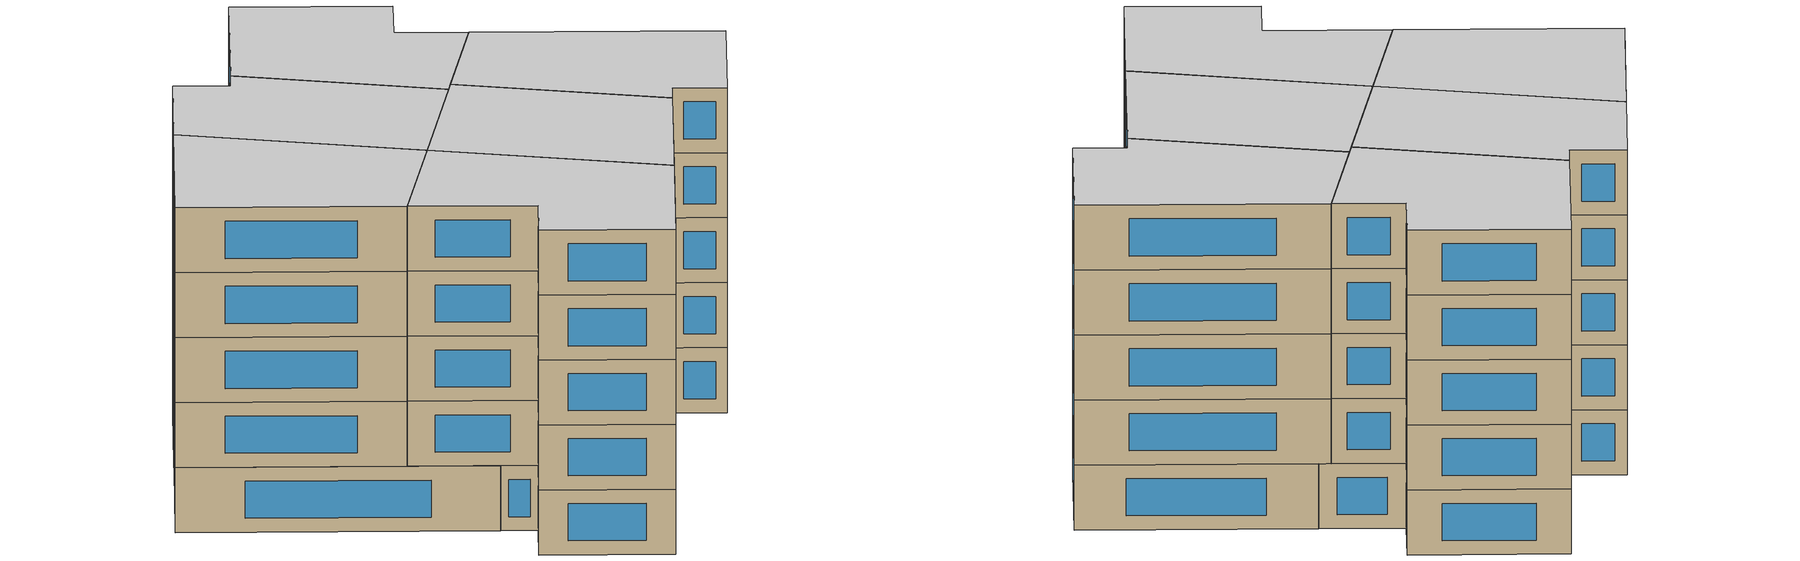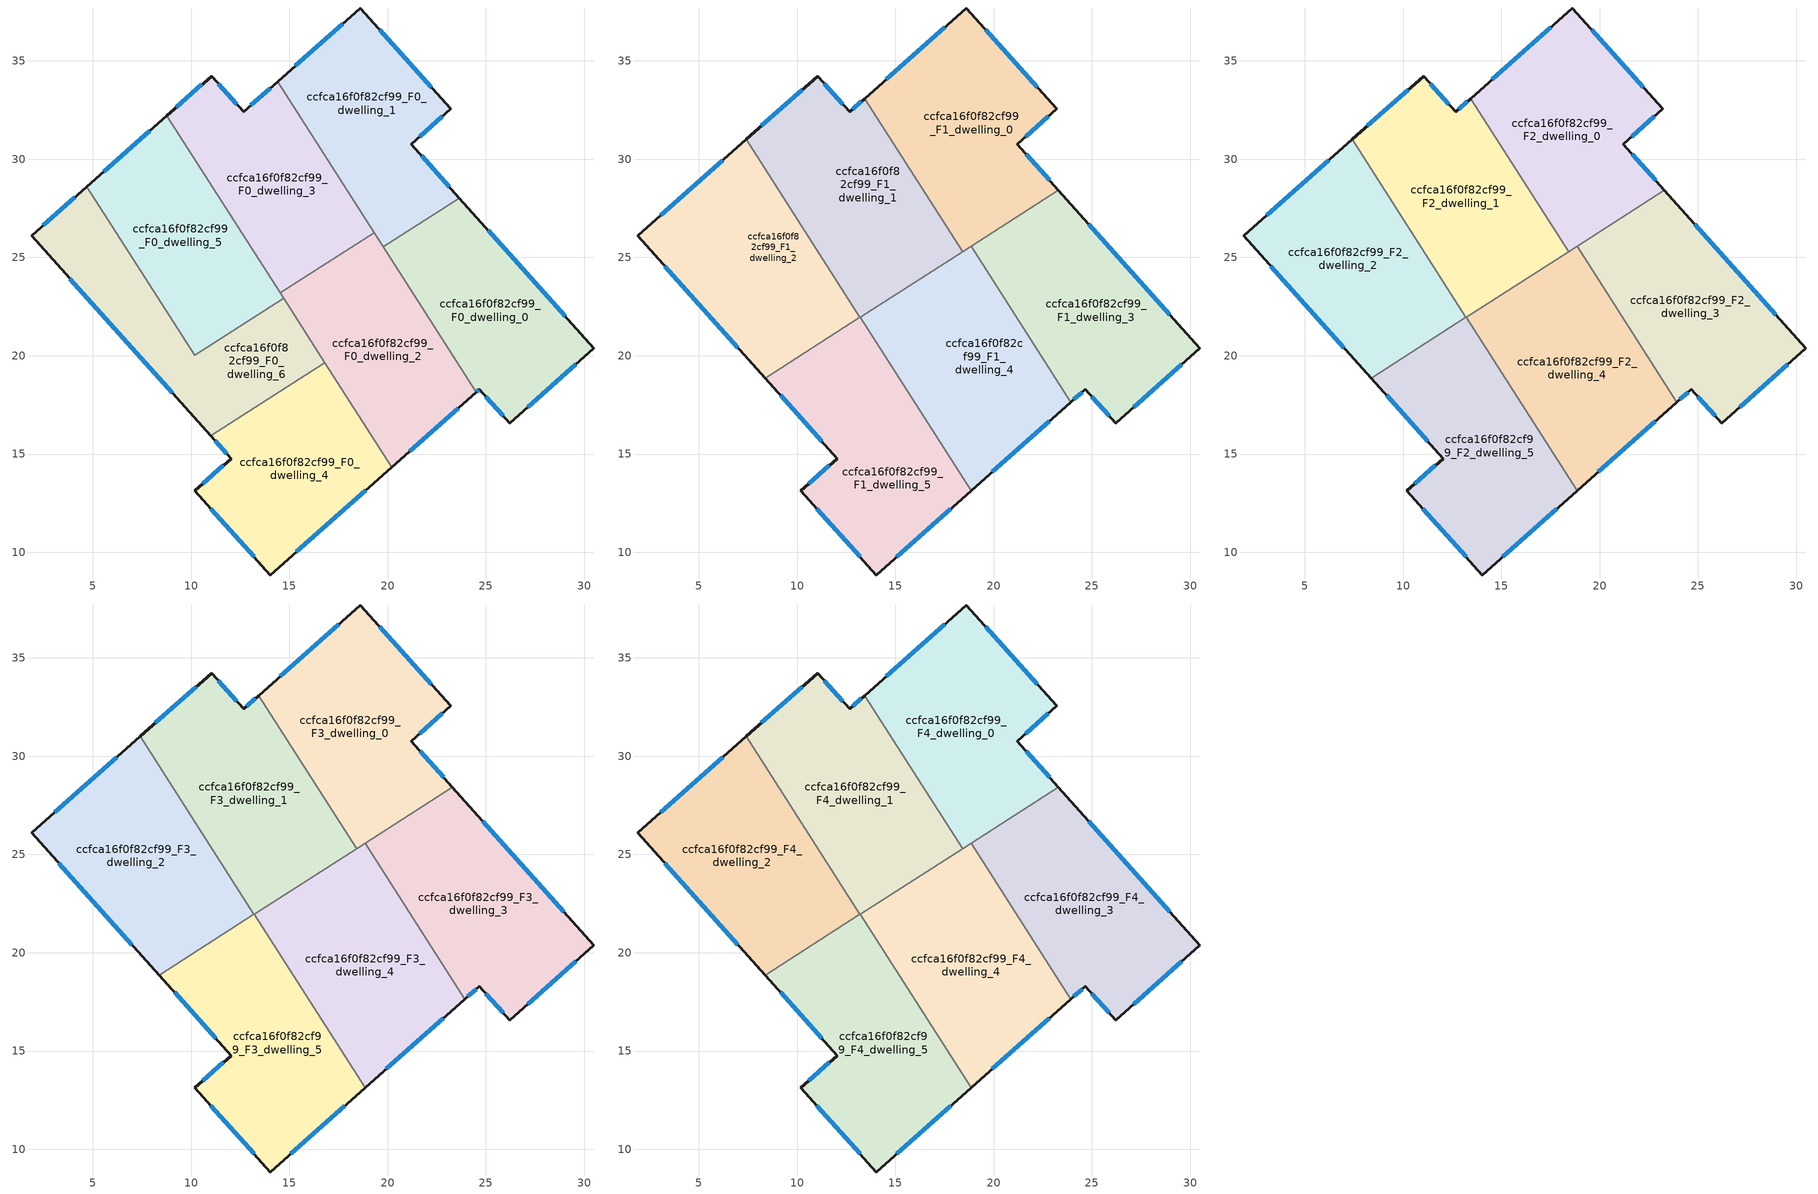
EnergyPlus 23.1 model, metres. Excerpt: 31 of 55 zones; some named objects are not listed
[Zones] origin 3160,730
ccfca16f0f82cf99_F0_dwelling_0
 floor ground (EU_floor_Construction): 23.65,28.02 30.49,20.38 26.21,16.57 24.66,18.29 24.5,18.15 19.77,25.54 z0
 wall outside (EU_wall_Construction): 24.5,18.15 24.66,18.29 26.21,16.57 30.49,20.38 23.65,28.02 z0:3
 wall to ccfca16f0f82cf99_F0_dwelling_1 (EU_wall_Construction): 23.65,28.02 19.77,25.54 z0:3
 wall to ccfca16f0f82cf99_F0_dwelling_2 (EU_wall_Construction): 19.77,25.54 24.5,18.15 z0:3
 window (EU_Window_Construction): 24.99,17.92 25.88,16.94 / 24.53,18.18 24.63,18.26 / 29.03,22.01 25.12,26.38 / 27.13,17.38 29.58,19.56 z0.64:2.36
ccfca16f0f82cf99_F0_dwelling_1
 floor ground (EU_floor_Construction): 18.61,37.69 23.21,32.57 21.2,30.76 23.65,28.02 19.77,25.54 14.39,33.94 z0
 wall outside (EU_wall_Construction): 23.65,28.02 21.2,30.76 23.21,32.57 18.61,37.69 14.39,33.94 z0:3
 wall to ccfca16f0f82cf99_F0_dwelling_3 (EU_wall_Construction): 14.39,33.94 19.31,26.26 z0:3
 wall to ccfca16f0f82cf99_F0_dwelling_2 (EU_wall_Construction): 19.31,26.26 19.77,25.54 z0:3
 window (EU_Window_Construction): 17.7,36.89 15.3,34.75 / 22.22,33.66 19.59,36.59 / 21.63,31.15 22.78,32.18 / 23.13,28.61 21.72,30.18 z0.64:2.36
ccfca16f0f82cf99_F0_dwelling_2
 floor ground (EU_floor_Construction): 19.31,26.26 24.5,18.15 20.2,14.34 14.53,23.2 z0
 wall outside (EU_wall_Construction): 20.2,14.34 24.5,18.15 z0:3
 wall to ccfca16f0f82cf99_F0_dwelling_3 (EU_wall_Construction): 19.31,26.26 14.53,23.2 z0:3
 wall to ccfca16f0f82cf99_F0_dwelling_4 (EU_wall_Construction): 16.8,19.65 20.2,14.34 z0:3
 wall to ccfca16f0f82cf99_F0_dwelling_6 (EU_wall_Construction): 14.71,22.92 16.8,19.65 z0:3
 wall to ccfca16f0f82cf99_F0_dwelling_5 (EU_wall_Construction): 14.53,23.2 14.71,22.92 z0:3
 window (EU_Window_Construction): 21.12,15.15 23.58,17.33 z0.64:2.36
 ceiling adiabatic (EU_roof_Construction): 24.5,18.15 19.31,26.26 19.49,25.98 14.71,22.92 20.2,14.34 z3
ccfca16f0f82cf99_F0_dwelling_3
 floor ground (EU_floor_Construction): 14.39,33.94 19.31,26.26 14.53,23.2 8.76,32.22 11.04,34.23 12.66,32.41 z0
 wall outside (EU_wall_Construction): 14.39,33.94 12.66,32.41 11.04,34.23 8.76,32.22 z0:3
 wall to ccfca16f0f82cf99_F0_dwelling_5 (EU_wall_Construction): 8.76,32.22 14.53,23.2 z0:3
 window (EU_Window_Construction): 10.55,33.8 9.25,32.65 / 12.32,32.8 11.39,33.84 / 14.02,33.61 13.03,32.73 z0.64:2.36
ccfca16f0f82cf99_F0_dwelling_4
 floor ground (EU_floor_Construction): 16.8,19.65 20.2,14.34 14.02,8.84 10.19,13.13 12.04,14.77 11,15.93 z0
 wall outside (EU_wall_Construction): 11,15.93 12.04,14.77 10.19,13.13 14.02,8.84 20.2,14.34 z0:3
 wall to ccfca16f0f82cf99_F0_dwelling_6 (EU_wall_Construction): 16.8,19.65 11,15.93 z0:3
 window (EU_Window_Construction): 15.35,10.02 18.88,13.16 / 11.01,12.21 13.2,9.76 / 11.64,14.42 10.58,13.48 / 11.22,15.68 11.82,15.02 z0.64:2.36
ccfca16f0f82cf99_F0_dwelling_5
 floor ground (EU_floor_Construction): 8.76,32.22 14.71,22.92 10.18,20.02 4.69,28.6 z0
 wall outside (EU_wall_Construction): 8.76,32.22 4.69,28.6 z0:3
 wall to ccfca16f0f82cf99_F0_dwelling_6 (EU_wall_Construction): 4.69,28.6 10.18,20.02 14.71,22.92 z0:3
 window (EU_Window_Construction): 7.89,31.44 5.56,29.37 z0.64:2.36
ccfca16f0f82cf99_F0_dwelling_6
 floor ground (EU_floor_Construction): 14.71,22.92 16.8,19.65 11,15.93 1.88,26.11 4.69,28.6 10.18,20.02 z0
 wall outside (EU_wall_Construction): 4.69,28.6 1.88,26.11 11,15.93 z0:3
 window (EU_Window_Construction): 3.83,23.93 9.04,18.11 / 4.08,28.07 2.48,26.64 z0.64:2.36
ccfca16f0f82cf99_F1_dwelling_0
 floor to ccfca16f0f82cf99_F0_dwelling_1 (EU_floor_Construction): 18.61,37.69 23.21,32.57 21.2,30.76 23.3,28.42 19.49,25.98 14.39,33.94 z3
 floor to ccfca16f0f82cf99_F0_dwelling_3 (EU_floor_Construction): 14.39,33.94 19.31,26.26 18.24,25.57 13.43,33.09 z3
 floor to ccfca16f0f82cf99_F0_dwelling_2 (EU_floor_Construction): 19.31,26.26 19.49,25.98 18.41,25.29 18.24,25.57 z3
 wall outside (EU_wall_Construction): 23.3,28.42 21.2,30.76 23.21,32.57 18.61,37.69 13.43,33.09 z3:6
 wall to ccfca16f0f82cf99_F1_dwelling_1 (EU_wall_Construction): 13.43,33.09 18.41,25.29 z3:6
 wall to ccfca16f0f82cf99_F1_dwelling_3 (EU_wall_Construction): 18.85,25.57 23.3,28.42 z3:6
 wall to ccfca16f0f82cf99_F1_dwelling_4 (EU_wall_Construction): 18.41,25.29 18.85,25.57 z3:6
 window (EU_Window_Construction): 22.85,28.92 21.65,30.26 / 17.5,36.71 14.54,34.07 / 22.22,33.66 19.59,36.59 / 21.63,31.15 22.78,32.18 z3.64:5.36
ccfca16f0f82cf99_F1_dwelling_1
 floor to ccfca16f0f82cf99_F0_dwelling_3 (EU_floor_Construction): 13.43,33.09 18.24,25.57 14.53,23.2 8.76,32.22 11.04,34.23 12.66,32.41 z3
 floor to ccfca16f0f82cf99_F0_dwelling_5 (EU_floor_Construction): 8.76,32.22 14.71,22.92 13.19,21.95 7.4,31.01 z3
 floor to ccfca16f0f82cf99_F0_dwelling_2 (EU_floor_Construction): 18.24,25.57 18.41,25.29 14.71,22.92 14.53,23.2 z3
 wall outside (EU_wall_Construction): 13.43,33.09 12.66,32.41 11.04,34.23 7.4,31.01 z3:6
 wall to ccfca16f0f82cf99_F1_dwelling_2 (EU_wall_Construction): 7.4,31.01 13.19,21.95 z3:6
 wall to ccfca16f0f82cf99_F1_dwelling_4 (EU_wall_Construction): 13.2,21.96 18.41,25.29 z3:6
 window (EU_Window_Construction): 10.26,33.54 8.18,31.7 / 12.32,32.8 11.39,33.84 / 13.27,32.94 12.83,32.55 z3.64:5.36
ccfca16f0f82cf99_F1_dwelling_2
 floor to ccfca16f0f82cf99_F0_dwelling_5 (EU_floor_Construction): 7.4,31.01 13.19,21.95 10.17,20.02 4.69,28.6 z3
 floor to ccfca16f0f82cf99_F0_dwelling_6 (EU_floor_Construction): 4.69,28.6 10.17,20.02 8.37,18.87 1.88,26.11 z3
 wall outside (EU_wall_Construction): 7.4,31.01 1.88,26.11 8.37,18.87 z3:6
 wall to ccfca16f0f82cf99_F1_dwelling_5 (EU_wall_Construction): 8.37,18.87 13.19,21.95 z3:6
 window (EU_Window_Construction): 3.27,24.56 6.98,20.42 / 6.22,29.96 3.06,27.16 z3.64:5.36
ccfca16f0f82cf99_F1_dwelling_3
 floor to ccfca16f0f82cf99_F0_dwelling_0 (EU_floor_Construction): 23.65,28.02 30.49,20.38 26.21,16.57 24.66,18.29 24.5,18.15 19.77,25.54 z3
 floor to ccfca16f0f82cf99_F0_dwelling_1 (EU_floor_Construction): 23.3,28.42 23.65,28.02 19.77,25.54 19.49,25.98 z3
 floor adiabatic (EU_floor_Construction): 19.49,25.98 24.5,18.15 23.92,17.64 18.85,25.57 z3
 wall outside (EU_wall_Construction): 23.92,17.64 24.66,18.29 26.21,16.57 30.49,20.38 23.3,28.42 z3:6
 wall to ccfca16f0f82cf99_F1_dwelling_4 (EU_wall_Construction): 18.85,25.57 23.92,17.64 z3:6
 window (EU_Window_Construction): 28.95,22.1 24.84,26.7 / 27.13,17.38 29.58,19.56 / 24.99,17.92 25.88,16.94 / 24.08,17.78 24.5,18.15 z3.64:5.36
ccfca16f0f82cf99_F1_dwelling_4
 floor adiabatic (EU_floor_Construction): 18.85,25.57 23.92,17.64 20.2,14.34 14.71,22.92 z3
 floor to ccfca16f0f82cf99_F0_dwelling_4 (EU_floor_Construction): 16.8,19.65 20.2,14.34 18.85,13.13 15.3,18.68 z3
 floor to ccfca16f0f82cf99_F0_dwelling_6 (EU_floor_Construction): 14.71,22.92 16.8,19.65 15.3,18.68 13.2,21.95 z3
 wall outside (EU_wall_Construction): 18.85,13.13 23.92,17.64 z3:6
 wall to ccfca16f0f82cf99_F1_dwelling_5 (EU_wall_Construction): 13.2,21.96 18.85,13.13 z3:6
 window (EU_Window_Construction): 19.94,14.1 22.84,16.67 z3.64:5.36
ccfca16f0f82cf99_F1_dwelling_5
 floor to ccfca16f0f82cf99_F0_dwelling_4 (EU_floor_Construction): 15.3,18.68 18.85,13.13 14.02,8.84 10.19,13.13 12.04,14.77 11,15.93 z3
 floor to ccfca16f0f82cf99_F0_dwelling_6 (EU_floor_Construction): 13.2,21.95 15.3,18.68 11,15.93 8.37,18.87 z3
 wall outside (EU_wall_Construction): 8.37,18.87 12.04,14.77 10.19,13.13 14.02,8.84 18.85,13.13 z3:6
 window (EU_Window_Construction): 9.16,17.99 11.25,15.65 / 15.06,9.76 17.82,12.21 / 11.01,12.21 13.2,9.76 / 11.64,14.42 10.58,13.48 z3.64:5.36
ccfca16f0f82cf99_F2_dwelling_0
 floor to ccfca16f0f82cf99_F1_dwelling_0 (EU_floor_Construction): 18.61,37.69 23.21,32.57 21.2,30.76 23.3,28.42 18.41,25.29 13.43,33.09 z6
 wall outside (EU_wall_Construction): 23.3,28.42 21.2,30.76 23.21,32.57 18.61,37.69 13.43,33.09 z6:9
 wall to ccfca16f0f82cf99_F2_dwelling_1 (EU_wall_Construction): 13.43,33.09 18.41,25.29 z6:9
 wall to ccfca16f0f82cf99_F2_dwelling_3 (EU_wall_Construction): 18.85,25.57 23.3,28.42 z6:9
 wall to ccfca16f0f82cf99_F2_dwelling_4 (EU_wall_Construction): 18.41,25.29 18.85,25.57 z6:9
 window (EU_Window_Construction): 22.85,28.92 21.65,30.26 / 17.5,36.71 14.54,34.07 / 22.22,33.66 19.59,36.59 / 21.63,31.15 22.78,32.18 z6.64:8.36
ccfca16f0f82cf99_F2_dwelling_1
 floor to ccfca16f0f82cf99_F1_dwelling_1 (EU_floor_Construction): 13.43,33.09 18.41,25.29 13.19,21.95 7.4,31.01 11.04,34.23 12.66,32.41 z6
 wall outside (EU_wall_Construction): 13.43,33.09 12.66,32.41 11.04,34.23 7.4,31.01 z6:9
 wall to ccfca16f0f82cf99_F2_dwelling_2 (EU_wall_Construction): 7.4,31.01 13.19,21.95 z6:9
 wall to ccfca16f0f82cf99_F2_dwelling_4 (EU_wall_Construction): 13.2,21.96 18.41,25.29 z6:9
 window (EU_Window_Construction): 10.26,33.54 8.18,31.7 / 12.32,32.8 11.39,33.84 / 13.27,32.94 12.83,32.55 z6.64:8.36
ccfca16f0f82cf99_F2_dwelling_2
 floor to ccfca16f0f82cf99_F1_dwelling_2 (EU_floor_Construction): 7.4,31.01 13.19,21.95 8.37,18.87 1.88,26.11 z6
 wall outside (EU_wall_Construction): 7.4,31.01 1.88,26.11 8.37,18.87 z6:9
 wall to ccfca16f0f82cf99_F2_dwelling_5 (EU_wall_Construction): 8.37,18.87 13.19,21.95 z6:9
 window (EU_Window_Construction): 3.27,24.56 6.98,20.42 / 6.22,29.96 3.06,27.16 z6.64:8.36
ccfca16f0f82cf99_F2_dwelling_3
 floor to ccfca16f0f82cf99_F1_dwelling_3 (EU_floor_Construction): 23.3,28.42 30.49,20.38 26.21,16.57 24.66,18.29 23.92,17.64 18.85,25.57 z6
 wall outside (EU_wall_Construction): 23.92,17.64 24.66,18.29 26.21,16.57 30.49,20.38 23.3,28.42 z6:9
 wall to ccfca16f0f82cf99_F2_dwelling_4 (EU_wall_Construction): 18.85,25.57 23.92,17.64 z6:9
 window (EU_Window_Construction): 28.95,22.1 24.84,26.7 / 27.13,17.38 29.58,19.56 / 24.99,17.92 25.88,16.94 / 24.08,17.78 24.5,18.15 z6.64:8.36
ccfca16f0f82cf99_F2_dwelling_4
 floor to ccfca16f0f82cf99_F1_dwelling_4 (EU_floor_Construction): 18.85,25.57 23.92,17.64 18.85,13.13 13.2,21.96 z6
 wall outside (EU_wall_Construction): 18.85,13.13 23.92,17.64 z6:9
 wall to ccfca16f0f82cf99_F2_dwelling_5 (EU_wall_Construction): 13.2,21.96 18.85,13.13 z6:9
 window (EU_Window_Construction): 19.94,14.1 22.84,16.67 z6.64:8.36
ccfca16f0f82cf99_F2_dwelling_5
 floor to ccfca16f0f82cf99_F1_dwelling_5 (EU_floor_Construction): 13.2,21.96 18.85,13.13 14.02,8.84 10.19,13.13 12.04,14.77 8.37,18.87 z6
 wall outside (EU_wall_Construction): 8.37,18.87 12.04,14.77 10.19,13.13 14.02,8.84 18.85,13.13 z6:9
 window (EU_Window_Construction): 9.16,17.99 11.25,15.65 / 15.06,9.76 17.82,12.21 / 11.01,12.21 13.2,9.76 / 11.64,14.42 10.58,13.48 z6.64:8.36
ccfca16f0f82cf99_F3_dwelling_0
 floor to ccfca16f0f82cf99_F2_dwelling_0 (EU_floor_Construction): 18.61,37.69 23.21,32.57 21.2,30.76 23.3,28.42 18.41,25.29 13.43,33.09 z9
 wall outside (EU_wall_Construction): 23.3,28.42 21.2,30.76 23.21,32.57 18.61,37.69 13.43,33.09 z9:12
 wall to ccfca16f0f82cf99_F3_dwelling_1 (EU_wall_Construction): 13.43,33.09 18.41,25.29 z9:12
 wall to ccfca16f0f82cf99_F3_dwelling_3 (EU_wall_Construction): 18.85,25.57 23.3,28.42 z9:12
 wall to ccfca16f0f82cf99_F3_dwelling_4 (EU_wall_Construction): 18.41,25.29 18.85,25.57 z9:12
 window (EU_Window_Construction): 22.85,28.92 21.65,30.26 / 17.5,36.71 14.54,34.07 / 22.22,33.66 19.59,36.59 / 21.63,31.15 22.78,32.18 z9.64:11.36
ccfca16f0f82cf99_F3_dwelling_1
 floor to ccfca16f0f82cf99_F2_dwelling_1 (EU_floor_Construction): 13.43,33.09 18.41,25.29 13.19,21.95 7.4,31.01 11.04,34.23 12.66,32.41 z9
 wall outside (EU_wall_Construction): 13.43,33.09 12.66,32.41 11.04,34.23 7.4,31.01 z9:12
 wall to ccfca16f0f82cf99_F3_dwelling_2 (EU_wall_Construction): 7.4,31.01 13.19,21.95 z9:12
 wall to ccfca16f0f82cf99_F3_dwelling_4 (EU_wall_Construction): 13.2,21.96 18.41,25.29 z9:12
 window (EU_Window_Construction): 10.26,33.54 8.18,31.7 / 12.32,32.8 11.39,33.84 / 13.27,32.94 12.83,32.55 z9.64:11.36
ccfca16f0f82cf99_F3_dwelling_2
 floor to ccfca16f0f82cf99_F2_dwelling_2 (EU_floor_Construction): 7.4,31.01 13.19,21.95 8.37,18.87 1.88,26.11 z9
 wall outside (EU_wall_Construction): 7.4,31.01 1.88,26.11 8.37,18.87 z9:12
 wall to ccfca16f0f82cf99_F3_dwelling_5 (EU_wall_Construction): 8.37,18.87 13.19,21.95 z9:12
 window (EU_Window_Construction): 3.27,24.56 6.98,20.42 / 6.22,29.96 3.06,27.16 z9.64:11.36
ccfca16f0f82cf99_F3_dwelling_3
 floor to ccfca16f0f82cf99_F2_dwelling_3 (EU_floor_Construction): 23.3,28.42 30.49,20.38 26.21,16.57 24.66,18.29 23.92,17.64 18.85,25.57 z9
 wall outside (EU_wall_Construction): 23.92,17.64 24.66,18.29 26.21,16.57 30.49,20.38 23.3,28.42 z9:12
 wall to ccfca16f0f82cf99_F3_dwelling_4 (EU_wall_Construction): 18.85,25.57 23.92,17.64 z9:12
 window (EU_Window_Construction): 28.95,22.1 24.84,26.7 / 27.13,17.38 29.58,19.56 / 24.99,17.92 25.88,16.94 / 24.08,17.78 24.5,18.15 z9.64:11.36
ccfca16f0f82cf99_F3_dwelling_4
 floor to ccfca16f0f82cf99_F2_dwelling_4 (EU_floor_Construction): 18.85,25.57 23.92,17.64 18.85,13.13 13.2,21.96 z9
 wall outside (EU_wall_Construction): 18.85,13.13 23.92,17.64 z9:12
 wall to ccfca16f0f82cf99_F3_dwelling_5 (EU_wall_Construction): 13.2,21.96 18.85,13.13 z9:12
 window (EU_Window_Construction): 19.94,14.1 22.84,16.67 z9.64:11.36
ccfca16f0f82cf99_F3_dwelling_5
 floor to ccfca16f0f82cf99_F2_dwelling_5 (EU_floor_Construction): 13.2,21.96 18.85,13.13 14.02,8.84 10.19,13.13 12.04,14.77 8.37,18.87 z9
 wall outside (EU_wall_Construction): 8.37,18.87 12.04,14.77 10.19,13.13 14.02,8.84 18.85,13.13 z9:12
 window (EU_Window_Construction): 9.16,17.99 11.25,15.65 / 15.06,9.76 17.82,12.21 / 11.01,12.21 13.2,9.76 / 11.64,14.42 10.58,13.48 z9.64:11.36
ccfca16f0f82cf99_F4_dwelling_0
 floor to ccfca16f0f82cf99_F3_dwelling_0 (EU_floor_Construction): 18.61,37.69 23.21,32.57 21.2,30.76 23.3,28.42 18.41,25.29 13.43,33.09 z12
 wall outside (EU_wall_Construction): 23.3,28.42 21.2,30.76 23.21,32.57 18.61,37.69 13.43,33.09 z12:15
 wall to ccfca16f0f82cf99_F4_dwelling_1 (EU_wall_Construction): 13.43,33.09 18.41,25.29 z12:15
 wall to ccfca16f0f82cf99_F4_dwelling_3 (EU_wall_Construction): 18.85,25.57 23.3,28.42 z12:15
 wall to ccfca16f0f82cf99_F4_dwelling_4 (EU_wall_Construction): 18.41,25.29 18.85,25.57 z12:15
 window (EU_Window_Construction): 22.85,28.92 21.65,30.26 / 17.5,36.71 14.54,34.07 / 22.22,33.66 19.59,36.59 / 21.63,31.15 22.78,32.18 z12.64:14.36
 ceiling to ccfca16f0f82cf99_F5_dwelling_0 (EU_floor_Construction): 23.3,28.42 21.2,30.76 23.21,32.57 18.61,37.69 13.43,33.09 18.41,25.29 z15
ccfca16f0f82cf99_F4_dwelling_1
 floor to ccfca16f0f82cf99_F3_dwelling_1 (EU_floor_Construction): 13.43,33.09 18.41,25.29 13.19,21.95 7.4,31.01 11.04,34.23 12.66,32.41 z12
 wall outside (EU_wall_Construction): 13.43,33.09 12.66,32.41 11.04,34.23 7.4,31.01 z12:15
 wall to ccfca16f0f82cf99_F4_dwelling_2 (EU_wall_Construction): 7.4,31.01 13.19,21.95 z12:15
 wall to ccfca16f0f82cf99_F4_dwelling_4 (EU_wall_Construction): 13.2,21.96 18.41,25.29 z12:15
 window (EU_Window_Construction): 10.26,33.54 8.18,31.7 / 12.32,32.8 11.39,33.84 / 13.27,32.94 12.83,32.55 z12.64:14.36
 ceiling to ccfca16f0f82cf99_F5_dwelling_1 (EU_floor_Construction): 18.41,25.29 13.43,33.09 12.66,32.41 11.04,34.23 7.4,31.01 13.19,21.95 z15
ccfca16f0f82cf99_F4_dwelling_2
 floor to ccfca16f0f82cf99_F3_dwelling_2 (EU_floor_Construction): 7.4,31.01 13.19,21.95 8.37,18.87 1.88,26.11 z12
 wall outside (EU_wall_Construction): 7.4,31.01 1.88,26.11 8.37,18.87 z12:15
 wall to ccfca16f0f82cf99_F4_dwelling_5 (EU_wall_Construction): 8.37,18.87 13.19,21.95 z12:15
 window (EU_Window_Construction): 3.27,24.56 6.98,20.42 / 6.22,29.96 3.06,27.16 z12.64:14.36
 ceiling to ccfca16f0f82cf99_F5_dwelling_2 (EU_floor_Construction): 13.19,21.95 7.4,31.01 1.88,26.11 8.37,18.87 z15
ccfca16f0f82cf99_F4_dwelling_3
 floor to ccfca16f0f82cf99_F3_dwelling_3 (EU_floor_Construction): 23.3,28.42 30.49,20.38 26.21,16.57 24.66,18.29 23.92,17.64 18.85,25.57 z12
 wall outside (EU_wall_Construction): 23.92,17.64 24.66,18.29 26.21,16.57 30.49,20.38 23.3,28.42 z12:15
 wall to ccfca16f0f82cf99_F4_dwelling_4 (EU_wall_Construction): 18.85,25.57 23.92,17.64 z12:15
 window (EU_Window_Construction): 28.95,22.1 24.84,26.7 / 27.13,17.38 29.58,19.56 / 24.99,17.92 25.88,16.94 / 24.08,17.78 24.5,18.15 z12.64:14.36
 ceiling to ccfca16f0f82cf99_F5_dwelling_3 (EU_floor_Construction): 30.49,20.38 23.3,28.42 18.85,25.57 23.92,17.64 24.66,18.29 26.21,16.57 z15
ccfca16f0f82cf99_F4_dwelling_4
 floor to ccfca16f0f82cf99_F3_dwelling_4 (EU_floor_Construction): 18.85,25.57 23.92,17.64 18.85,13.13 13.2,21.96 z12
 wall outside (EU_wall_Construction): 18.85,13.13 23.92,17.64 z12:15
 wall to ccfca16f0f82cf99_F4_dwelling_5 (EU_wall_Construction): 13.2,21.96 18.85,13.13 z12:15
 window (EU_Window_Construction): 19.94,14.1 22.84,16.67 z12.64:14.36
 ceiling to ccfca16f0f82cf99_F5_dwelling_4 (EU_floor_Construction): 23.92,17.64 18.85,25.57 13.2,21.96 18.85,13.13 z15
ccfca16f0f82cf99_F4_dwelling_5
 floor to ccfca16f0f82cf99_F3_dwelling_5 (EU_floor_Construction): 13.2,21.96 18.85,13.13 14.02,8.84 10.19,13.13 12.04,14.77 8.37,18.87 z12
 wall outside (EU_wall_Construction): 8.37,18.87 12.04,14.77 10.19,13.13 14.02,8.84 18.85,13.13 z12:15
 window (EU_Window_Construction): 9.16,17.99 11.25,15.65 / 15.06,9.76 17.82,12.21 / 11.01,12.21 13.2,9.76 / 11.64,14.42 10.58,13.48 z12.64:14.36
 ceiling to ccfca16f0f82cf99_F5_dwelling_5 (EU_floor_Construction): 18.85,13.13 13.2,21.96 8.37,18.87 12.04,14.77 10.19,13.13 14.02,8.84 z15
[Building]
EU S2 Campaign: North Axis=0; Terrain=City; Solar Distribution=FullExterior
[Site:Location]
Yerevan-Zvartnots.Intl.AP: Latitude=40.15; Longitude=44.383; Time Zone=4; Elevation=854
[SizingPeriod:WeatherFileDays]
AnnualSizingPeriod: Begin Month=1; Begin Day of Month=1; End Month=12; End Day of Month=31; Day of Week for Start Day=Monday; Use Weather File Daylight Saving Period=No; Use Weather File Rain and Snow Indicators=No
[MATERIAL]
EU_InternalMass_Material: Roughness=MediumRough; Thickness=0.1; Conductivity=1; Density=1800; Specific Heat=900; Thermal Absorptance=0.9; Solar Absorptance=0.7; Visible Absorptance=0.7
[MATERIAL:NOMASS] Roughness=MediumRough; Thermal Absorptance=0.9; Solar Absorptance=0.7; Visible Absorptance=0.7
Name | Thermal Resistance
EU_wall_NoMass | 1.05043
EU_roof_NoMass | 1.45357
EU_floor_NoMass | 0.478065
[WINDOWMATERIAL:SIMPLEGLAZINGSYSTEM]
EU_Window_SimpleGlazing: UFactor=2.5566; Solar Heat Gain Coefficient=0.75; Visible Transmittance=0.75
[CONSTRUCTION]
EU_wall_Construction: EU_wall_NoMass
EU_roof_Construction: EU_roof_NoMass
EU_floor_Construction: EU_floor_NoMass
EU_Window_Construction: EU_Window_SimpleGlazing
EU_InternalMass_Construction: EU_InternalMass_Material
[ZONE] Type=1; Multiplier=1; Ceiling Height=autocalculate; Floor Area=autocalculate; Part of Total Floor Area=Yes
Name | Volume
ccfca16f0f82cf99_F0_dwelling_0 | 171.436
ccfca16f0f82cf99_F1_dwelling_0; ccfca16f0f82cf99_F2_dwelling_0; ccfca16f0f82cf99_F3_dwelling_0; ccfca16f0f82cf99_F4_dwelling_0 | 199.992
ccfca16f0f82cf99_F0_dwelling_1; ccfca16f0f82cf99_F0_dwelling_3 | 171.43
ccfca16f0f82cf99_F1_dwelling_1; ccfca16f0f82cf99_F2_dwelling_1; ccfca16f0f82cf99_F3_dwelling_1; ccfca16f0f82cf99_F4_dwelling_1 | 200.013
ccfca16f0f82cf99_F0_dwelling_2 | 171.427
ccfca16f0f82cf99_F1_dwelling_2; ccfca16f0f82cf99_F2_dwelling_2; ccfca16f0f82cf99_F3_dwelling_2; ccfca16f0f82cf99_F4_dwelling_2 | 199.978
ccfca16f0f82cf99_F1_dwelling_3; ccfca16f0f82cf99_F2_dwelling_3; ccfca16f0f82cf99_F3_dwelling_3; ccfca16f0f82cf99_F4_dwelling_3 | 200.01
ccfca16f0f82cf99_F0_dwelling_4 | 171.424
ccfca16f0f82cf99_F1_dwelling_4; ccfca16f0f82cf99_F2_dwelling_4; ccfca16f0f82cf99_F3_dwelling_4; ccfca16f0f82cf99_F4_dwelling_4 | 200.019
ccfca16f0f82cf99_F0_dwelling_5 | 171.445
ccfca16f0f82cf99_F1_dwelling_5; ccfca16f0f82cf99_F2_dwelling_5; ccfca16f0f82cf99_F3_dwelling_5; ccfca16f0f82cf99_F4_dwelling_5 | 199.999
ccfca16f0f82cf99_F0_dwelling_6 | 171.441
[INTERNALMASS] Construction=EU_InternalMass_Construction
Name | Zone or ZoneList | Surface Area
ccfca16f0f82cf99_F0_dwelling_0_EU_InternalMass | ccfca16f0f82cf99_F0_dwelling_0 | 57.1464
ccfca16f0f82cf99_F0_dwelling_1_EU_InternalMass | ccfca16f0f82cf99_F0_dwelling_1 | 57.1436
ccfca16f0f82cf99_F0_dwelling_2_EU_InternalMass | ccfca16f0f82cf99_F0_dwelling_2 | 57.142
ccfca16f0f82cf99_F0_dwelling_3_EU_InternalMass | ccfca16f0f82cf99_F0_dwelling_3 | 57.1438
ccfca16f0f82cf99_F0_dwelling_4_EU_InternalMass | ccfca16f0f82cf99_F0_dwelling_4 | 57.1423
ccfca16f0f82cf99_F0_dwelling_5_EU_InternalMass | ccfca16f0f82cf99_F0_dwelling_5 | 57.1472
ccfca16f0f82cf99_F0_dwelling_6_EU_InternalMass | ccfca16f0f82cf99_F0_dwelling_6 | 57.1471
ccfca16f0f82cf99_F1_dwelling_0_EU_InternalMass | ccfca16f0f82cf99_F1_dwelling_0 | 66.664
ccfca16f0f82cf99_F1_dwelling_1_EU_InternalMass | ccfca16f0f82cf99_F1_dwelling_1 | 66.6711
ccfca16f0f82cf99_F1_dwelling_2_EU_InternalMass | ccfca16f0f82cf99_F1_dwelling_2 | 66.6593
ccfca16f0f82cf99_F1_dwelling_3_EU_InternalMass | ccfca16f0f82cf99_F1_dwelling_3 | 66.6705
ccfca16f0f82cf99_F1_dwelling_4_EU_InternalMass | ccfca16f0f82cf99_F1_dwelling_4 | 66.6728
ccfca16f0f82cf99_F1_dwelling_5_EU_InternalMass | ccfca16f0f82cf99_F1_dwelling_5 | 66.6664
ccfca16f0f82cf99_F2_dwelling_0_EU_InternalMass | ccfca16f0f82cf99_F2_dwelling_0 | 66.664
ccfca16f0f82cf99_F2_dwelling_1_EU_InternalMass | ccfca16f0f82cf99_F2_dwelling_1 | 66.6711
ccfca16f0f82cf99_F2_dwelling_2_EU_InternalMass | ccfca16f0f82cf99_F2_dwelling_2 | 66.6593
ccfca16f0f82cf99_F2_dwelling_3_EU_InternalMass | ccfca16f0f82cf99_F2_dwelling_3 | 66.6705
ccfca16f0f82cf99_F2_dwelling_4_EU_InternalMass | ccfca16f0f82cf99_F2_dwelling_4 | 66.6728
ccfca16f0f82cf99_F2_dwelling_5_EU_InternalMass | ccfca16f0f82cf99_F2_dwelling_5 | 66.6664
ccfca16f0f82cf99_F3_dwelling_0_EU_InternalMass | ccfca16f0f82cf99_F3_dwelling_0 | 66.664
ccfca16f0f82cf99_F3_dwelling_1_EU_InternalMass | ccfca16f0f82cf99_F3_dwelling_1 | 66.6711
ccfca16f0f82cf99_F3_dwelling_2_EU_InternalMass | ccfca16f0f82cf99_F3_dwelling_2 | 66.6593
ccfca16f0f82cf99_F3_dwelling_3_EU_InternalMass | ccfca16f0f82cf99_F3_dwelling_3 | 66.6705
ccfca16f0f82cf99_F3_dwelling_4_EU_InternalMass | ccfca16f0f82cf99_F3_dwelling_4 | 66.6728
ccfca16f0f82cf99_F3_dwelling_5_EU_InternalMass | ccfca16f0f82cf99_F3_dwelling_5 | 66.6664
ccfca16f0f82cf99_F4_dwelling_0_EU_InternalMass | ccfca16f0f82cf99_F4_dwelling_0 | 66.664
ccfca16f0f82cf99_F4_dwelling_1_EU_InternalMass | ccfca16f0f82cf99_F4_dwelling_1 | 66.6711
ccfca16f0f82cf99_F4_dwelling_2_EU_InternalMass | ccfca16f0f82cf99_F4_dwelling_2 | 66.6593
ccfca16f0f82cf99_F4_dwelling_3_EU_InternalMass | ccfca16f0f82cf99_F4_dwelling_3 | 66.6705
ccfca16f0f82cf99_F4_dwelling_4_EU_InternalMass | ccfca16f0f82cf99_F4_dwelling_4 | 66.6728
ccfca16f0f82cf99_F4_dwelling_5_EU_InternalMass | ccfca16f0f82cf99_F4_dwelling_5 | 66.6664
[OTHEREQUIPMENT] Fuel Type=Electricity; Design Level Calculation Method=Watts/Area; Power per Zone Floor Area=1; Fraction Latent=0; Fraction Radiant=0; Fraction Lost=0; Carbon Dioxide Generation Rate=0; EndUse Subcategory=EU_Step8_InternalGains
Name | Zone or ZoneList or Space or SpaceList | Schedule
EU_Step8_InternalGain_ccfca16f0f82cf99_F0_dwelling_0_f000 | ccfca16f0f82cf99_F0_dwelling_0 | EU_Step8_GainSchedule_ccfca16f0f82cf99_F0_dwelling_0_f000
EU_Step8_InternalGain_ccfca16f0f82cf99_F0_dwelling_1_f000 | ccfca16f0f82cf99_F0_dwelling_1 | EU_Step8_GainSchedule_ccfca16f0f82cf99_F0_dwelling_1_f000
EU_Step8_InternalGain_ccfca16f0f82cf99_F0_dwelling_2_f000 | ccfca16f0f82cf99_F0_dwelling_2 | EU_Step8_GainSchedule_ccfca16f0f82cf99_F0_dwelling_2_f000
EU_Step8_InternalGain_ccfca16f0f82cf99_F0_dwelling_3_f000 | ccfca16f0f82cf99_F0_dwelling_3 | EU_Step8_GainSchedule_ccfca16f0f82cf99_F0_dwelling_3_f000
EU_Step8_InternalGain_ccfca16f0f82cf99_F0_dwelling_4_f000 | ccfca16f0f82cf99_F0_dwelling_4 | EU_Step8_GainSchedule_ccfca16f0f82cf99_F0_dwelling_4_f000
EU_Step8_InternalGain_ccfca16f0f82cf99_F0_dwelling_5_f000 | ccfca16f0f82cf99_F0_dwelling_5 | EU_Step8_GainSchedule_ccfca16f0f82cf99_F0_dwelling_5_f000
EU_Step8_InternalGain_ccfca16f0f82cf99_F0_dwelling_6_f000 | ccfca16f0f82cf99_F0_dwelling_6 | EU_Step8_GainSchedule_ccfca16f0f82cf99_F0_dwelling_6_f000
EU_Step8_InternalGain_ccfca16f0f82cf99_F1_dwelling_0_f000 | ccfca16f0f82cf99_F1_dwelling_0 | EU_Step8_GainSchedule_ccfca16f0f82cf99_F1_dwelling_0_f000
EU_Step8_InternalGain_ccfca16f0f82cf99_F1_dwelling_1_f000 | ccfca16f0f82cf99_F1_dwelling_1 | EU_Step8_GainSchedule_ccfca16f0f82cf99_F1_dwelling_1_f000
EU_Step8_InternalGain_ccfca16f0f82cf99_F1_dwelling_2_f000 | ccfca16f0f82cf99_F1_dwelling_2 | EU_Step8_GainSchedule_ccfca16f0f82cf99_F1_dwelling_2_f000
EU_Step8_InternalGain_ccfca16f0f82cf99_F1_dwelling_3_f000 | ccfca16f0f82cf99_F1_dwelling_3 | EU_Step8_GainSchedule_ccfca16f0f82cf99_F1_dwelling_3_f000
EU_Step8_InternalGain_ccfca16f0f82cf99_F1_dwelling_4_f000 | ccfca16f0f82cf99_F1_dwelling_4 | EU_Step8_GainSchedule_ccfca16f0f82cf99_F1_dwelling_4_f000
EU_Step8_InternalGain_ccfca16f0f82cf99_F1_dwelling_5_f000 | ccfca16f0f82cf99_F1_dwelling_5 | EU_Step8_GainSchedule_ccfca16f0f82cf99_F1_dwelling_5_f000
EU_Step8_InternalGain_ccfca16f0f82cf99_F2_dwelling_0_f000 | ccfca16f0f82cf99_F2_dwelling_0 | EU_Step8_GainSchedule_ccfca16f0f82cf99_F2_dwelling_0_f000
EU_Step8_InternalGain_ccfca16f0f82cf99_F2_dwelling_1_f000 | ccfca16f0f82cf99_F2_dwelling_1 | EU_Step8_GainSchedule_ccfca16f0f82cf99_F2_dwelling_1_f000
EU_Step8_InternalGain_ccfca16f0f82cf99_F2_dwelling_2_f000 | ccfca16f0f82cf99_F2_dwelling_2 | EU_Step8_GainSchedule_ccfca16f0f82cf99_F2_dwelling_2_f000
EU_Step8_InternalGain_ccfca16f0f82cf99_F2_dwelling_3_f000 | ccfca16f0f82cf99_F2_dwelling_3 | EU_Step8_GainSchedule_ccfca16f0f82cf99_F2_dwelling_3_f000
EU_Step8_InternalGain_ccfca16f0f82cf99_F2_dwelling_4_f000 | ccfca16f0f82cf99_F2_dwelling_4 | EU_Step8_GainSchedule_ccfca16f0f82cf99_F2_dwelling_4_f000
EU_Step8_InternalGain_ccfca16f0f82cf99_F2_dwelling_5_f000 | ccfca16f0f82cf99_F2_dwelling_5 | EU_Step8_GainSchedule_ccfca16f0f82cf99_F2_dwelling_5_f000
EU_Step8_InternalGain_ccfca16f0f82cf99_F3_dwelling_0_f000 | ccfca16f0f82cf99_F3_dwelling_0 | EU_Step8_GainSchedule_ccfca16f0f82cf99_F3_dwelling_0_f000
EU_Step8_InternalGain_ccfca16f0f82cf99_F3_dwelling_1_f000 | ccfca16f0f82cf99_F3_dwelling_1 | EU_Step8_GainSchedule_ccfca16f0f82cf99_F3_dwelling_1_f000
EU_Step8_InternalGain_ccfca16f0f82cf99_F3_dwelling_2_f000 | ccfca16f0f82cf99_F3_dwelling_2 | EU_Step8_GainSchedule_ccfca16f0f82cf99_F3_dwelling_2_f000
EU_Step8_InternalGain_ccfca16f0f82cf99_F3_dwelling_3_f000 | ccfca16f0f82cf99_F3_dwelling_3 | EU_Step8_GainSchedule_ccfca16f0f82cf99_F3_dwelling_3_f000
EU_Step8_InternalGain_ccfca16f0f82cf99_F3_dwelling_4_f000 | ccfca16f0f82cf99_F3_dwelling_4 | EU_Step8_GainSchedule_ccfca16f0f82cf99_F3_dwelling_4_f000
EU_Step8_InternalGain_ccfca16f0f82cf99_F3_dwelling_5_f000 | ccfca16f0f82cf99_F3_dwelling_5 | EU_Step8_GainSchedule_ccfca16f0f82cf99_F3_dwelling_5_f000
EU_Step8_InternalGain_ccfca16f0f82cf99_F4_dwelling_0_f000 | ccfca16f0f82cf99_F4_dwelling_0 | EU_Step8_GainSchedule_ccfca16f0f82cf99_F4_dwelling_0_f000
EU_Step8_InternalGain_ccfca16f0f82cf99_F4_dwelling_1_f000 | ccfca16f0f82cf99_F4_dwelling_1 | EU_Step8_GainSchedule_ccfca16f0f82cf99_F4_dwelling_1_f000
EU_Step8_InternalGain_ccfca16f0f82cf99_F4_dwelling_2_f000 | ccfca16f0f82cf99_F4_dwelling_2 | EU_Step8_GainSchedule_ccfca16f0f82cf99_F4_dwelling_2_f000
EU_Step8_InternalGain_ccfca16f0f82cf99_F4_dwelling_3_f000 | ccfca16f0f82cf99_F4_dwelling_3 | EU_Step8_GainSchedule_ccfca16f0f82cf99_F4_dwelling_3_f000
EU_Step8_InternalGain_ccfca16f0f82cf99_F4_dwelling_4_f000 | ccfca16f0f82cf99_F4_dwelling_4 | EU_Step8_GainSchedule_ccfca16f0f82cf99_F4_dwelling_4_f000
EU_Step8_InternalGain_ccfca16f0f82cf99_F4_dwelling_5_f000 | ccfca16f0f82cf99_F4_dwelling_5 | EU_Step8_GainSchedule_ccfca16f0f82cf99_F4_dwelling_5_f000
[ZONEVENTILATION:DESIGNFLOWRATE] Schedule=EU_AlwaysOn; Design Flow Rate Calculation Method=AirChanges/Hour; Air Changes per Hour=0.557805; Ventilation Type=Natural; Fan Pressure Rise=0; Fan Total Efficiency=1; Constant Term Coefficient=1; Temperature Term Coefficient=0; Velocity Term Coefficient=0; Velocity Squared Term Coefficient=0; Minimum Indoor Temperature=-100; Maximum Indoor Temperature=100; Delta Temperature=-100; Minimum Outdoor Temperature=-100; Maximum Outdoor Temperature=100; Maximum Wind Speed=40
Name | Zone or ZoneList or Space or SpaceList
EU_ConstantAir_ccfca16f0f82cf99_F0_dwelling_0 | ccfca16f0f82cf99_F0_dwelling_0
EU_ConstantAir_ccfca16f0f82cf99_F0_dwelling_1 | ccfca16f0f82cf99_F0_dwelling_1
EU_ConstantAir_ccfca16f0f82cf99_F0_dwelling_2 | ccfca16f0f82cf99_F0_dwelling_2
EU_ConstantAir_ccfca16f0f82cf99_F0_dwelling_3 | ccfca16f0f82cf99_F0_dwelling_3
EU_ConstantAir_ccfca16f0f82cf99_F0_dwelling_4 | ccfca16f0f82cf99_F0_dwelling_4
EU_ConstantAir_ccfca16f0f82cf99_F0_dwelling_5 | ccfca16f0f82cf99_F0_dwelling_5
EU_ConstantAir_ccfca16f0f82cf99_F0_dwelling_6 | ccfca16f0f82cf99_F0_dwelling_6
EU_ConstantAir_ccfca16f0f82cf99_F1_dwelling_0 | ccfca16f0f82cf99_F1_dwelling_0
EU_ConstantAir_ccfca16f0f82cf99_F1_dwelling_1 | ccfca16f0f82cf99_F1_dwelling_1
EU_ConstantAir_ccfca16f0f82cf99_F1_dwelling_2 | ccfca16f0f82cf99_F1_dwelling_2
EU_ConstantAir_ccfca16f0f82cf99_F1_dwelling_3 | ccfca16f0f82cf99_F1_dwelling_3
EU_ConstantAir_ccfca16f0f82cf99_F1_dwelling_4 | ccfca16f0f82cf99_F1_dwelling_4
EU_ConstantAir_ccfca16f0f82cf99_F1_dwelling_5 | ccfca16f0f82cf99_F1_dwelling_5
EU_ConstantAir_ccfca16f0f82cf99_F2_dwelling_0 | ccfca16f0f82cf99_F2_dwelling_0
EU_ConstantAir_ccfca16f0f82cf99_F2_dwelling_1 | ccfca16f0f82cf99_F2_dwelling_1
EU_ConstantAir_ccfca16f0f82cf99_F2_dwelling_2 | ccfca16f0f82cf99_F2_dwelling_2
EU_ConstantAir_ccfca16f0f82cf99_F2_dwelling_3 | ccfca16f0f82cf99_F2_dwelling_3
EU_ConstantAir_ccfca16f0f82cf99_F2_dwelling_4 | ccfca16f0f82cf99_F2_dwelling_4
EU_ConstantAir_ccfca16f0f82cf99_F2_dwelling_5 | ccfca16f0f82cf99_F2_dwelling_5
EU_ConstantAir_ccfca16f0f82cf99_F3_dwelling_0 | ccfca16f0f82cf99_F3_dwelling_0
EU_ConstantAir_ccfca16f0f82cf99_F3_dwelling_1 | ccfca16f0f82cf99_F3_dwelling_1
EU_ConstantAir_ccfca16f0f82cf99_F3_dwelling_2 | ccfca16f0f82cf99_F3_dwelling_2
EU_ConstantAir_ccfca16f0f82cf99_F3_dwelling_3 | ccfca16f0f82cf99_F3_dwelling_3
EU_ConstantAir_ccfca16f0f82cf99_F3_dwelling_4 | ccfca16f0f82cf99_F3_dwelling_4
EU_ConstantAir_ccfca16f0f82cf99_F3_dwelling_5 | ccfca16f0f82cf99_F3_dwelling_5
EU_ConstantAir_ccfca16f0f82cf99_F4_dwelling_0 | ccfca16f0f82cf99_F4_dwelling_0
EU_ConstantAir_ccfca16f0f82cf99_F4_dwelling_1 | ccfca16f0f82cf99_F4_dwelling_1
EU_ConstantAir_ccfca16f0f82cf99_F4_dwelling_2 | ccfca16f0f82cf99_F4_dwelling_2
EU_ConstantAir_ccfca16f0f82cf99_F4_dwelling_3 | ccfca16f0f82cf99_F4_dwelling_3
EU_ConstantAir_ccfca16f0f82cf99_F4_dwelling_4 | ccfca16f0f82cf99_F4_dwelling_4
EU_ConstantAir_ccfca16f0f82cf99_F4_dwelling_5 | ccfca16f0f82cf99_F4_dwelling_5
[HVACTEMPLATE:THERMOSTAT] Constant Heating Setpoint=20; Constant Cooling Setpoint=50
EU_HeatOnly_ccfca16f0f82cf99_F0_dwelling_0; EU_HeatOnly_ccfca16f0f82cf99_F0_dwelling_1; EU_HeatOnly_ccfca16f0f82cf99_F0_dwelling_2; EU_HeatOnly_ccfca16f0f82cf99_F0_dwelling_3; EU_HeatOnly_ccfca16f0f82cf99_F0_dwelling_4; EU_HeatOnly_ccfca16f0f82cf99_F0_dwelling_5; EU_HeatOnly_ccfca16f0f82cf99_F0_dwelling_6; EU_HeatOnly_ccfca16f0f82cf99_F1_dwelling_0; EU_HeatOnly_ccfca16f0f82cf99_F1_dwelling_1; EU_HeatOnly_ccfca16f0f82cf99_F1_dwelling_2
[HVACTEMPLATE:ZONE:IDEALLOADSAIRSYSTEM] System Availability Schedule=EU_AlwaysOn; Maximum Heating Supply Air Temperature=50; Minimum Cooling Supply Air Temperature=13; Maximum Heating Supply Air Humidity Ratio=0.0156; Minimum Cooling Supply Air Humidity Ratio=0.0077; Heating Limit=NoLimit; Cooling Limit=NoLimit; Heating Availability Schedule=EU_AlwaysOn; Cooling Availability Schedule=EU_CoolingOff; Dehumidification Control Type=ConstantSensibleHeatRatio; Cooling Sensible Heat Ratio=0.7; Dehumidification Setpoint=60; Humidification Control Type=None; Humidification Setpoint=30; Outdoor Air Method=None; Outdoor Air Flow Rate per Person=0.00944; Outdoor Air Flow Rate per Zone Floor Area=0; Outdoor Air Flow Rate per Zone=0; Demand Controlled Ventilation Type=None; Outdoor Air Economizer Type=NoEconomizer; Heat Recovery Type=None; Sensible Heat Recovery Effectiveness=0.7; Latent Heat Recovery Effectiveness=0.65
Name | Template Thermostat
ccfca16f0f82cf99_F0_dwelling_0 | EU_HeatOnly_ccfca16f0f82cf99_F0_dwelling_0
ccfca16f0f82cf99_F0_dwelling_1 | EU_HeatOnly_ccfca16f0f82cf99_F0_dwelling_1
ccfca16f0f82cf99_F0_dwelling_2 | EU_HeatOnly_ccfca16f0f82cf99_F0_dwelling_2
ccfca16f0f82cf99_F0_dwelling_3 | EU_HeatOnly_ccfca16f0f82cf99_F0_dwelling_3
ccfca16f0f82cf99_F0_dwelling_4 | EU_HeatOnly_ccfca16f0f82cf99_F0_dwelling_4
ccfca16f0f82cf99_F0_dwelling_5 | EU_HeatOnly_ccfca16f0f82cf99_F0_dwelling_5
ccfca16f0f82cf99_F0_dwelling_6 | EU_HeatOnly_ccfca16f0f82cf99_F0_dwelling_6
ccfca16f0f82cf99_F1_dwelling_0 | EU_HeatOnly_ccfca16f0f82cf99_F1_dwelling_0
ccfca16f0f82cf99_F1_dwelling_1 | EU_HeatOnly_ccfca16f0f82cf99_F1_dwelling_1
ccfca16f0f82cf99_F1_dwelling_2 | EU_HeatOnly_ccfca16f0f82cf99_F1_dwelling_2
ccfca16f0f82cf99_F1_dwelling_3 | EU_HeatOnly_ccfca16f0f82cf99_F1_dwelling_3
ccfca16f0f82cf99_F1_dwelling_4 | EU_HeatOnly_ccfca16f0f82cf99_F1_dwelling_4
ccfca16f0f82cf99_F1_dwelling_5 | EU_HeatOnly_ccfca16f0f82cf99_F1_dwelling_5
ccfca16f0f82cf99_F2_dwelling_0 | EU_HeatOnly_ccfca16f0f82cf99_F2_dwelling_0
ccfca16f0f82cf99_F2_dwelling_1 | EU_HeatOnly_ccfca16f0f82cf99_F2_dwelling_1
ccfca16f0f82cf99_F2_dwelling_2 | EU_HeatOnly_ccfca16f0f82cf99_F2_dwelling_2
ccfca16f0f82cf99_F2_dwelling_3 | EU_HeatOnly_ccfca16f0f82cf99_F2_dwelling_3
ccfca16f0f82cf99_F2_dwelling_4 | EU_HeatOnly_ccfca16f0f82cf99_F2_dwelling_4
ccfca16f0f82cf99_F2_dwelling_5 | EU_HeatOnly_ccfca16f0f82cf99_F2_dwelling_5
ccfca16f0f82cf99_F3_dwelling_0 | EU_HeatOnly_ccfca16f0f82cf99_F3_dwelling_0
ccfca16f0f82cf99_F3_dwelling_1 | EU_HeatOnly_ccfca16f0f82cf99_F3_dwelling_1
ccfca16f0f82cf99_F3_dwelling_2 | EU_HeatOnly_ccfca16f0f82cf99_F3_dwelling_2
ccfca16f0f82cf99_F3_dwelling_3 | EU_HeatOnly_ccfca16f0f82cf99_F3_dwelling_3
ccfca16f0f82cf99_F3_dwelling_4 | EU_HeatOnly_ccfca16f0f82cf99_F3_dwelling_4
ccfca16f0f82cf99_F3_dwelling_5 | EU_HeatOnly_ccfca16f0f82cf99_F3_dwelling_5
ccfca16f0f82cf99_F4_dwelling_0 | EU_HeatOnly_ccfca16f0f82cf99_F4_dwelling_0
ccfca16f0f82cf99_F4_dwelling_1 | EU_HeatOnly_ccfca16f0f82cf99_F4_dwelling_1
ccfca16f0f82cf99_F4_dwelling_2 | EU_HeatOnly_ccfca16f0f82cf99_F4_dwelling_2
ccfca16f0f82cf99_F4_dwelling_3 | EU_HeatOnly_ccfca16f0f82cf99_F4_dwelling_3
ccfca16f0f82cf99_F4_dwelling_4 | EU_HeatOnly_ccfca16f0f82cf99_F4_dwelling_4
ccfca16f0f82cf99_F4_dwelling_5 | EU_HeatOnly_ccfca16f0f82cf99_F4_dwelling_5
[SIZING:ZONE] Zone Cooling Design Supply Air Temperature Input Method=SupplyAirTemperature; Zone Cooling Design Supply Air Temperature=13; Zone Heating Design Supply Air Temperature Input Method=SupplyAirTemperature; Zone Heating Design Supply Air Temperature=50; Zone Cooling Design Supply Air Humidity Ratio=0.008; Zone Heating Design Supply Air Humidity Ratio=0.008; Cooling Design Air Flow Method=DesignDay; Cooling Design Air Flow Rate=0; Cooling Minimum Air Flow per Zone Floor Area=0.000762; Cooling Minimum Air Flow=0; Cooling Minimum Air Flow Fraction=0.2; Heating Design Air Flow Method=DesignDay; Heating Design Air Flow Rate=0; Heating Maximum Air Flow per Zone Floor Area=0.002032; Heating Maximum Air Flow=0.141576; Heating Maximum Air Flow Fraction=0.3; Account for Dedicated Outdoor Air System=No; Dedicated Outdoor Air System Control Strategy=NeutralSupplyAir; Dedicated Outdoor Air Low Setpoint Temperature for Design=autosize; Dedicated Outdoor Air High Setpoint Temperature for Design=autosize; Zone Load Sizing Method=Sensible Load Only No Latent Load; Zone Latent Cooling Design Supply Air Humidity Ratio Input Method=HumidityRatioDifference; Zone Cooling Design Supply Air Humidity Ratio Difference=0.005; Zone Latent Heating Design Supply Air Humidity Ratio Input Method=HumidityRatioDifference; Zone Humidification Design Supply Air Humidity Ratio Difference=0.005
ccfca16f0f82cf99_F0_dwelling_0; ccfca16f0f82cf99_F0_dwelling_1; ccfca16f0f82cf99_F0_dwelling_2; ccfca16f0f82cf99_F0_dwelling_3; ccfca16f0f82cf99_F0_dwelling_4; ccfca16f0f82cf99_F0_dwelling_5; ccfca16f0f82cf99_F0_dwelling_6; ccfca16f0f82cf99_F1_dwelling_0; ccfca16f0f82cf99_F1_dwelling_1; ccfca16f0f82cf99_F1_dwelling_2; ccfca16f0f82cf99_F1_dwelling_3; ccfca16f0f82cf99_F1_dwelling_4; ccfca16f0f82cf99_F1_dwelling_5; ccfca16f0f82cf99_F2_dwelling_0; ccfca16f0f82cf99_F2_dwelling_1; ccfca16f0f82cf99_F2_dwelling_2; ccfca16f0f82cf99_F2_dwelling_3; ccfca16f0f82cf99_F2_dwelling_4; ccfca16f0f82cf99_F2_dwelling_5; ccfca16f0f82cf99_F3_dwelling_0; ccfca16f0f82cf99_F3_dwelling_1; ccfca16f0f82cf99_F3_dwelling_2; ccfca16f0f82cf99_F3_dwelling_3; ccfca16f0f82cf99_F3_dwelling_4; ccfca16f0f82cf99_F3_dwelling_5; ccfca16f0f82cf99_F4_dwelling_0; ccfca16f0f82cf99_F4_dwelling_1; ccfca16f0f82cf99_F4_dwelling_2; ccfca16f0f82cf99_F4_dwelling_3; ccfca16f0f82cf99_F4_dwelling_4; ccfca16f0f82cf99_F4_dwelling_5
[SCHEDULE:CONSTANT]
Name | Hourly Value
EU_AlwaysOn | 1
EU_CoolingOff | 0
[SCHEDULE:FILE] Column Number=1; Rows to Skip at Top=0; Number of Hours of Data=8760; Column Separator=Comma; Interpolate to Timestep=No; Minutes per Item=60; Adjust Schedule for Daylight Savings=Yes
Name | File
EU_Step8_GainSchedule_ccfca16f0f82cf99_F0_dwelling_0_f000 | ../../schedules/ccfca16f0f82cf99/ccfca16f0f82cf99_F0_dwelling_0_f000_gain.csv
EU_Step8_GainSchedule_ccfca16f0f82cf99_F0_dwelling_1_f000 | ../../schedules/ccfca16f0f82cf99/ccfca16f0f82cf99_F0_dwelling_1_f000_gain.csv
EU_Step8_GainSchedule_ccfca16f0f82cf99_F0_dwelling_2_f000 | ../../schedules/ccfca16f0f82cf99/ccfca16f0f82cf99_F0_dwelling_2_f000_gain.csv
EU_Step8_GainSchedule_ccfca16f0f82cf99_F0_dwelling_3_f000 | ../../schedules/ccfca16f0f82cf99/ccfca16f0f82cf99_F0_dwelling_3_f000_gain.csv
EU_Step8_GainSchedule_ccfca16f0f82cf99_F0_dwelling_4_f000 | ../../schedules/ccfca16f0f82cf99/ccfca16f0f82cf99_F0_dwelling_4_f000_gain.csv
EU_Step8_GainSchedule_ccfca16f0f82cf99_F0_dwelling_5_f000 | ../../schedules/ccfca16f0f82cf99/ccfca16f0f82cf99_F0_dwelling_5_f000_gain.csv
EU_Step8_GainSchedule_ccfca16f0f82cf99_F0_dwelling_6_f000 | ../../schedules/ccfca16f0f82cf99/ccfca16f0f82cf99_F0_dwelling_6_f000_gain.csv
EU_Step8_GainSchedule_ccfca16f0f82cf99_F1_dwelling_0_f000 | ../../schedules/ccfca16f0f82cf99/ccfca16f0f82cf99_F1_dwelling_0_f000_gain.csv
EU_Step8_GainSchedule_ccfca16f0f82cf99_F1_dwelling_1_f000 | ../../schedules/ccfca16f0f82cf99/ccfca16f0f82cf99_F1_dwelling_1_f000_gain.csv
EU_Step8_GainSchedule_ccfca16f0f82cf99_F1_dwelling_2_f000 | ../../schedules/ccfca16f0f82cf99/ccfca16f0f82cf99_F1_dwelling_2_f000_gain.csv
EU_Step8_GainSchedule_ccfca16f0f82cf99_F1_dwelling_3_f000 | ../../schedules/ccfca16f0f82cf99/ccfca16f0f82cf99_F1_dwelling_3_f000_gain.csv
EU_Step8_GainSchedule_ccfca16f0f82cf99_F1_dwelling_4_f000 | ../../schedules/ccfca16f0f82cf99/ccfca16f0f82cf99_F1_dwelling_4_f000_gain.csv
EU_Step8_GainSchedule_ccfca16f0f82cf99_F1_dwelling_5_f000 | ../../schedules/ccfca16f0f82cf99/ccfca16f0f82cf99_F1_dwelling_5_f000_gain.csv
EU_Step8_GainSchedule_ccfca16f0f82cf99_F2_dwelling_0_f000 | ../../schedules/ccfca16f0f82cf99/ccfca16f0f82cf99_F2_dwelling_0_f000_gain.csv
EU_Step8_GainSchedule_ccfca16f0f82cf99_F2_dwelling_1_f000 | ../../schedules/ccfca16f0f82cf99/ccfca16f0f82cf99_F2_dwelling_1_f000_gain.csv
EU_Step8_GainSchedule_ccfca16f0f82cf99_F2_dwelling_2_f000 | ../../schedules/ccfca16f0f82cf99/ccfca16f0f82cf99_F2_dwelling_2_f000_gain.csv
EU_Step8_GainSchedule_ccfca16f0f82cf99_F2_dwelling_3_f000 | ../../schedules/ccfca16f0f82cf99/ccfca16f0f82cf99_F2_dwelling_3_f000_gain.csv
EU_Step8_GainSchedule_ccfca16f0f82cf99_F2_dwelling_4_f000 | ../../schedules/ccfca16f0f82cf99/ccfca16f0f82cf99_F2_dwelling_4_f000_gain.csv
EU_Step8_GainSchedule_ccfca16f0f82cf99_F2_dwelling_5_f000 | ../../schedules/ccfca16f0f82cf99/ccfca16f0f82cf99_F2_dwelling_5_f000_gain.csv
EU_Step8_GainSchedule_ccfca16f0f82cf99_F3_dwelling_0_f000 | ../../schedules/ccfca16f0f82cf99/ccfca16f0f82cf99_F3_dwelling_0_f000_gain.csv
EU_Step8_GainSchedule_ccfca16f0f82cf99_F3_dwelling_1_f000 | ../../schedules/ccfca16f0f82cf99/ccfca16f0f82cf99_F3_dwelling_1_f000_gain.csv
EU_Step8_GainSchedule_ccfca16f0f82cf99_F3_dwelling_2_f000 | ../../schedules/ccfca16f0f82cf99/ccfca16f0f82cf99_F3_dwelling_2_f000_gain.csv
EU_Step8_GainSchedule_ccfca16f0f82cf99_F3_dwelling_3_f000 | ../../schedules/ccfca16f0f82cf99/ccfca16f0f82cf99_F3_dwelling_3_f000_gain.csv
EU_Step8_GainSchedule_ccfca16f0f82cf99_F3_dwelling_4_f000 | ../../schedules/ccfca16f0f82cf99/ccfca16f0f82cf99_F3_dwelling_4_f000_gain.csv
EU_Step8_GainSchedule_ccfca16f0f82cf99_F3_dwelling_5_f000 | ../../schedules/ccfca16f0f82cf99/ccfca16f0f82cf99_F3_dwelling_5_f000_gain.csv
EU_Step8_GainSchedule_ccfca16f0f82cf99_F4_dwelling_0_f000 | ../../schedules/ccfca16f0f82cf99/ccfca16f0f82cf99_F4_dwelling_0_f000_gain.csv
EU_Step8_GainSchedule_ccfca16f0f82cf99_F4_dwelling_1_f000 | ../../schedules/ccfca16f0f82cf99/ccfca16f0f82cf99_F4_dwelling_1_f000_gain.csv
EU_Step8_GainSchedule_ccfca16f0f82cf99_F4_dwelling_2_f000 | ../../schedules/ccfca16f0f82cf99/ccfca16f0f82cf99_F4_dwelling_2_f000_gain.csv
EU_Step8_GainSchedule_ccfca16f0f82cf99_F4_dwelling_3_f000 | ../../schedules/ccfca16f0f82cf99/ccfca16f0f82cf99_F4_dwelling_3_f000_gain.csv
EU_Step8_GainSchedule_ccfca16f0f82cf99_F4_dwelling_4_f000 | ../../schedules/ccfca16f0f82cf99/ccfca16f0f82cf99_F4_dwelling_4_f000_gain.csv
EU_Step8_GainSchedule_ccfca16f0f82cf99_F4_dwelling_5_f000 | ../../schedules/ccfca16f0f82cf99/ccfca16f0f82cf99_F4_dwelling_5_f000_gain.csv
